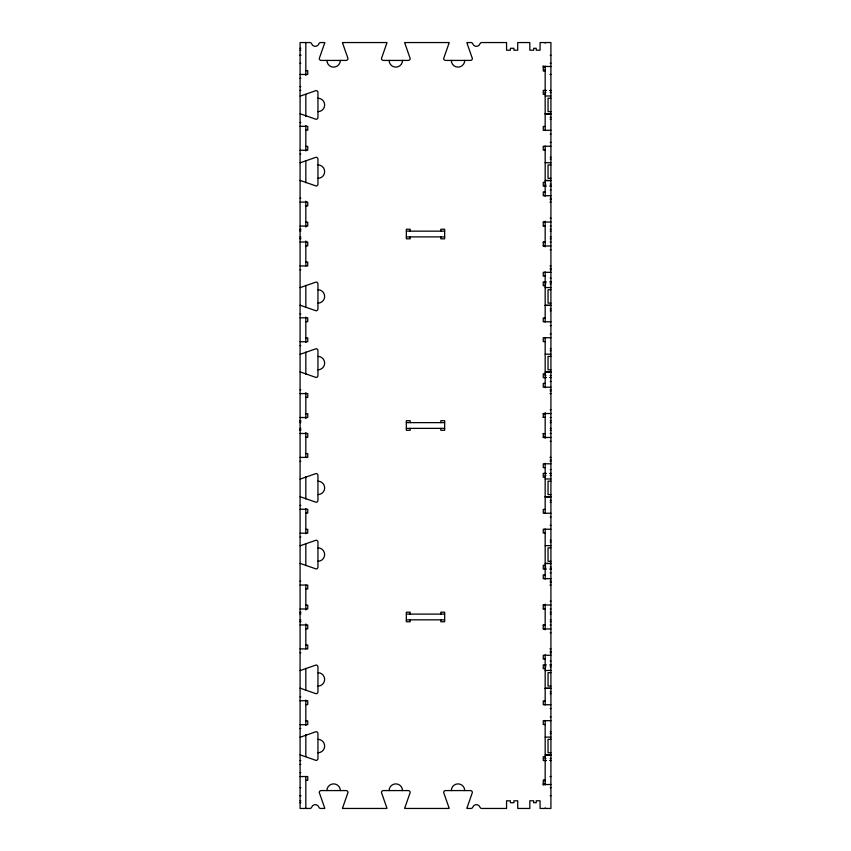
<?xml version="1.0" encoding="UTF-8"?>
<svg xmlns="http://www.w3.org/2000/svg" width="851" height="851" viewBox="0 0 851 851"><rect width="100%" height="100%" fill="white"/><g stroke="black" fill="none" stroke-linecap="round" stroke-linejoin="round"><path stroke-width="1.28" d="M300.084 48.294L300.797 48.294M300.084 50.209L300.797 50.209M300.084 55.081L300.797 55.081M300.084 55.315L300.797 55.315M550.193 55.315L550.916 55.315M300.084 63.293L300.797 63.293M550.193 63.293L550.916 63.293M543.257 66.484L550.916 66.484M543.257 67.123L545.172 67.123M545.172 70.314L543.257 70.314L543.257 65.931M305.828 70.633L307.743 70.633L307.743 74.462L300.084 74.462M545.172 70.633L543.257 71.112M549.959 74.462L550.916 74.462M300.084 78.292L300.797 78.292M300.084 86.589L300.797 86.589M300.084 90.419L300.797 90.419M546.129 90.419L543.257 90.419L543.257 94.248L545.172 94.248M549.959 90.419L550.916 90.419M545.172 90.589L545.885 90.589M550.193 90.589L550.916 90.589M545.172 92.504L545.885 92.504M550.193 92.504L550.916 92.504M545.172 95.982L550.916 95.982M550.916 98.248L548.044 98.248L548.044 111.651L550.916 111.651M545.172 113.843L550.916 113.843M545.172 113.917L550.916 113.917M550.193 117.395L550.916 117.395M550.193 119.31L550.916 119.31M300.084 122.491L300.797 122.491M300.084 126.32L307.743 126.32L307.743 130.15L305.828 130.15M545.172 126.48L543.257 126.48L543.257 130.309L550.916 130.309M550.193 134.139L550.916 134.139M550.193 142.436L550.916 142.436M550.916 146.266L543.257 146.266L543.257 150.095L545.172 150.095M305.828 146.425L307.743 146.425L307.743 150.255L300.084 150.255M300.084 154.084L300.797 154.084M550.193 157.265L550.916 157.265M550.193 159.18L550.916 159.18M545.172 162.732L550.916 162.732M550.916 164.924L548.044 164.924L548.044 178.327L550.916 178.327M545.172 182.327L543.257 182.327L543.257 186.156L546.129 186.156M545.172 184.071L545.885 184.071M550.193 184.071L550.916 184.071M545.172 185.986L545.885 185.986M550.193 185.986L550.916 185.986M549.959 186.156L550.916 186.156M550.193 189.986L550.916 189.986M545.172 191.9L543.257 191.9L543.257 195.73L550.916 195.73M300.084 198.283L300.797 198.283M550.193 198.283L550.916 198.283M550.193 199.559L550.916 199.559M300.084 202.112L307.743 202.112L307.743 205.942L305.828 205.942M549.959 202.112L550.916 202.112M550.193 218.228L550.916 218.228M550.916 222.058L543.257 222.058L543.257 226.047M305.828 222.217L307.743 222.217L307.743 226.047L300.084 226.047M543.257 222.217L545.172 222.217M543.257 225.887L545.172 225.887M550.193 226.047L550.916 226.047M300.084 229.238L300.797 229.238M550.193 229.238L550.916 229.238M300.084 229.876L300.797 229.876M300.084 231.153L300.797 231.153M406.352 231.153L444.647 231.153M550.193 231.153L550.916 231.153M300.084 236.897L300.797 236.897M406.352 236.897L444.647 236.897M550.193 236.897L550.916 236.897M300.084 238.174L300.797 238.174M300.084 238.812L300.797 238.812M550.193 238.812L550.916 238.812M300.084 242.003L307.743 242.003L307.743 245.833L305.828 245.833M550.193 242.003L550.916 242.003M543.257 242.163L545.172 242.163M543.257 245.833L545.172 245.833M550.916 245.992L543.257 245.992L543.257 242.003M550.193 249.822L550.916 249.822M305.828 262.108L307.743 262.108L307.743 265.938L300.084 265.938M549.959 265.938L550.916 265.938M550.193 268.49L550.916 268.49M300.084 269.767L300.797 269.767M550.193 269.767L550.916 269.767M550.916 272.32L543.257 272.32L543.257 276.149L545.172 276.149M550.193 278.064L550.916 278.064M546.129 281.894L543.257 281.894L543.257 285.723L545.172 285.723M549.959 281.894L550.916 281.894M545.172 282.064L545.885 282.064M550.193 282.064L550.916 282.064M545.172 283.979L545.885 283.979M550.193 283.979L550.916 283.979M545.172 287.542L550.916 287.542M550.916 289.723L548.044 289.723L548.044 303.126L550.916 303.126M545.172 305.318L550.916 305.318M545.172 305.392L550.916 305.392M550.193 308.87L550.916 308.87M550.193 310.785L550.916 310.785M300.084 313.966L300.797 313.966M300.084 317.795L307.743 317.795L307.743 321.625L305.828 321.625M545.172 317.955L543.257 317.955L543.257 321.784L550.916 321.784M550.193 325.614L550.916 325.614M550.193 333.911L550.916 333.911M550.916 337.741L543.257 337.741L543.257 341.57L545.172 341.57M305.828 337.9L307.743 337.9L307.743 341.73L300.084 341.73M300.084 345.559L300.797 345.559M550.193 348.74L550.916 348.74M550.193 350.655L550.916 350.655M545.172 354.207L550.916 354.133M550.916 356.399L548.044 356.399L548.044 369.802L550.916 369.802M545.172 373.802L543.257 373.802L543.257 377.631L546.129 377.631M545.172 375.546L545.885 375.546M550.193 375.546L550.916 375.546M545.172 377.461L545.885 377.461M550.193 377.461L550.916 377.461M549.959 377.631L550.916 377.631M550.193 381.461L550.916 381.461M545.172 383.375L543.257 383.375L543.257 387.205L550.916 387.205M300.084 389.758L300.797 389.758M550.193 389.758L550.916 389.758M550.193 391.035L550.916 391.035M300.084 393.587L307.743 393.587L307.743 397.417L305.828 397.417M549.959 393.587L550.916 393.587M550.193 409.703L550.916 409.703M550.916 413.533L543.257 413.533L543.257 417.522M305.828 413.692L307.743 413.692L307.743 417.522L300.084 417.522M543.257 413.692L545.172 413.692M543.257 417.362L545.172 417.362M550.193 417.522L550.916 417.522M300.084 420.713L300.797 420.713M550.193 420.713L550.916 420.713M300.084 421.351L300.797 421.351M300.084 422.628L300.797 422.628M406.352 422.628L444.647 422.628M550.193 422.628L550.916 422.628M300.084 428.372L300.797 428.372M406.352 428.372L444.647 428.372M550.193 428.372L550.916 428.372M300.084 429.649L300.797 429.649M300.084 430.287L300.797 430.287M550.193 430.287L550.916 430.287M300.084 433.478L307.743 433.478L307.743 437.308L305.828 437.308M550.193 433.478L550.916 433.478M543.257 433.638L545.172 433.638M543.257 437.308L545.172 437.308M550.916 437.467L543.257 437.467L543.257 433.478M550.193 441.297L550.916 441.297M305.828 453.583L307.743 453.583L307.743 457.412L300.084 457.412M549.959 457.412L550.916 457.412M550.193 459.965L550.916 459.965M300.084 461.242L300.797 461.242M550.193 461.242L550.916 461.242M550.916 463.795L543.257 463.795L543.257 467.625L545.172 467.625M550.193 469.539L550.916 469.539M546.129 473.369L543.257 473.369L543.257 477.198L545.172 477.198M549.959 473.369L550.916 473.369M545.172 473.539L545.885 473.539M550.193 473.539L550.916 473.539M545.172 475.454L545.885 475.454M550.193 475.454L550.916 475.454M545.172 479.017L550.916 478.932M550.916 481.198L548.044 481.198L548.044 494.601L550.916 494.601M545.172 496.793L550.916 496.793M545.172 496.867L550.916 496.867M550.193 500.345L550.916 500.345M550.193 502.26L550.916 502.26M300.084 505.441L300.797 505.441M300.084 509.27L307.743 509.27L307.743 513.1L305.828 513.1M545.172 509.43L543.257 509.43L543.257 513.259L550.916 513.259M550.193 517.089L550.916 517.089M550.193 525.386L550.916 525.386M550.916 529.216L543.257 529.216L543.257 533.045L545.172 533.045M305.828 529.375L307.743 529.375L307.743 533.205L300.084 533.205M300.084 537.034L300.797 537.034M550.193 540.215L550.916 540.215M550.193 542.13L550.916 542.13M545.172 545.682L550.916 545.608M550.916 547.874L548.044 547.874L548.044 561.277L550.916 561.277M545.172 565.277L543.257 565.277L543.257 569.106L546.129 569.106M545.172 567.021L545.885 567.021M550.193 567.021L550.916 567.021M545.172 568.936L545.885 568.936M550.193 568.936L550.916 568.936M549.959 569.106L550.916 569.106M550.193 572.936L550.916 572.936M545.172 574.851L543.257 574.851L543.257 578.68L550.916 578.68M300.084 581.233L300.797 581.233M550.193 581.233L550.916 581.233M550.193 582.51L550.916 582.51M300.084 585.062L307.743 585.062L307.743 588.892L305.828 588.892M549.959 585.062L550.916 585.062M550.193 601.178L550.916 601.178M550.916 605.008L543.257 605.008L543.257 608.997M305.828 605.167L307.743 605.167L307.743 608.997L300.084 608.997M543.257 605.167L545.172 605.167M543.257 608.837L545.172 608.837M550.193 608.997L550.916 608.997M300.084 612.188L300.797 612.188M550.193 612.188L550.916 612.188M300.084 612.826L300.797 612.826M300.084 614.103L300.797 614.103M406.352 614.103L444.647 614.103M550.193 614.103L550.916 614.103M300.084 619.847L300.797 619.847M406.352 619.847L444.647 619.847M550.193 619.847L550.916 619.847M300.084 621.124L300.797 621.124M300.084 621.762L300.797 621.762M550.193 621.762L550.916 621.762M300.084 624.953L307.743 624.953L307.743 628.783L305.828 628.783M550.193 624.953L550.916 624.953M543.257 625.113L545.172 625.113M543.257 628.783L545.172 628.783M550.916 628.942L543.257 628.942L543.257 624.953M550.193 632.772L550.916 632.772M305.828 645.058L307.743 645.058L307.743 648.887L300.084 648.887M549.959 648.887L550.916 648.887M550.193 651.44L550.916 651.44M300.084 652.717L300.797 652.717M550.193 652.717L550.916 652.717M550.916 655.27L543.257 655.27L543.257 659.1L545.172 659.1M550.193 661.014L550.916 661.014M546.129 664.844L543.257 664.844L543.257 668.673L545.172 668.673M549.959 664.844L550.916 664.844M545.172 665.014L545.885 665.014M550.193 665.014L550.916 665.014M545.172 666.929L545.885 666.929M550.193 666.929L550.916 666.929M545.172 670.492L550.916 670.407M550.916 672.673L548.044 672.673L548.044 686.076L550.916 686.076M545.172 688.268L550.916 688.268M545.172 688.342L550.916 688.342M550.193 691.82L550.916 691.82M550.193 693.735L550.916 693.735M300.084 696.916L300.797 696.916M300.084 700.745L307.743 700.745L307.743 704.575L305.828 704.575M545.172 700.905L543.257 700.905L543.257 704.734L550.916 704.734M550.193 708.564L550.916 708.564M550.193 716.861L550.916 716.861M550.916 720.691L543.257 720.691L543.257 724.52L545.172 724.52M305.828 720.85L307.743 720.85L307.743 724.68L300.084 724.68M300.084 728.509L300.797 728.509M550.193 731.69L550.916 731.69M550.193 733.605L550.916 733.605M545.172 737.157L550.916 737.083M550.916 739.349L548.044 739.349L548.044 752.752L550.916 752.752M545.172 756.752L543.257 756.752L543.257 760.581L546.129 760.581M545.172 758.496L545.885 758.496M550.193 758.496L550.916 758.496M545.172 760.411L545.885 760.411M550.193 760.411L550.916 760.411M300.084 760.581L300.797 760.581M549.959 760.581L550.916 760.581M300.084 764.411L300.797 764.411M300.084 772.708L300.797 772.708M300.084 776.538L307.743 776.538L307.743 780.367L305.828 780.367M549.959 776.538L550.916 776.538M545.172 780.367L543.257 779.888M545.172 780.686L543.257 780.686L543.257 785.069M543.257 783.877L545.172 783.877M543.257 784.516L550.916 784.516M300.084 787.707L300.797 787.707M550.193 787.707L550.916 787.707M300.084 795.685L300.797 795.685M550.193 795.685L550.916 795.685M300.084 795.919L300.797 795.919M300.084 800.791L300.797 800.791M300.084 802.706L300.797 802.706M545.172 42.55L545.172 43.114M545.172 66.006L545.172 130.554M545.172 146.032L545.172 196.209M545.172 221.196L545.172 246.854M545.172 271.841L545.172 322.029M545.172 337.507L545.172 387.684M545.172 412.671L545.172 438.329M545.172 463.316L545.172 513.504M545.172 528.982L545.172 579.159M545.172 604.146L545.172 629.804M545.172 654.791L545.172 704.979M545.172 720.446L545.172 784.994M545.172 807.886L545.172 808.45M440.818 231.153L440.818 229.238L444.647 229.238L444.647 238.812L440.818 238.812L440.818 236.897M440.818 422.628L440.818 420.713L444.647 420.713L444.647 430.287L440.818 430.287L440.818 428.372M440.818 614.103L440.818 612.188L444.647 612.188L444.647 621.762L440.818 621.762L440.818 619.847M410.182 231.153L410.182 229.238L406.352 229.238L406.352 238.812L410.182 238.812L410.182 236.897M410.182 422.628L410.182 420.713L406.352 420.713L406.352 430.287L410.182 430.287L410.182 428.372M410.182 614.103L410.182 612.188L406.352 612.188L406.352 621.762L410.182 621.762L410.182 619.847M305.828 42.55L305.828 75.42M305.828 94.429L305.828 116.481M305.828 125.608L305.828 150.978M305.828 160.584L305.828 182.688M305.828 201.155L305.828 227.047M305.828 241.003L305.828 265.938M305.828 285.362L305.828 307.466M305.828 317.083L305.828 342.453M305.828 352.059L305.828 374.163M305.828 392.63L305.828 418.522M305.828 432.478L305.828 457.412M305.828 476.837L305.828 498.941M305.828 508.547L305.828 533.917M305.828 543.534L305.828 565.638M305.828 585.062L305.828 609.997M305.828 623.953L305.828 648.887M305.828 668.312L305.828 690.416M305.828 700.022L305.828 725.392M305.828 734.519L305.828 756.571M305.828 776.538L305.828 808.45M300.084 180.508A1.915 1.915 0 0 1 300.626 180.593L316.04 185.986A1.915 1.915 0 0 0 317.955 184.071L317.955 159.18A1.915 1.915 0 0 0 316.04 157.265L300.626 162.658A1.915 1.915 0 0 1 300.084 162.732M317.955 164.924A6.702 6.702 0 0 1 324.656 171.625A6.702 6.702 0 0 1 317.955 178.327M300.084 113.843A1.915 1.915 0 0 1 300.626 113.917L316.04 119.31A1.915 1.915 0 0 0 317.955 117.395L317.955 92.504A1.915 1.915 0 0 0 316.04 90.589L300.626 95.982A1.915 1.915 0 0 1 300.084 96.067M317.955 98.248A6.702 6.702 0 0 1 324.656 104.95A6.702 6.702 0 0 1 317.955 111.651M300.084 371.983A1.915 1.915 0 0 1 300.626 372.068L316.04 377.461A1.915 1.915 0 0 0 317.955 375.546L317.955 350.655A1.915 1.915 0 0 0 316.04 348.74L300.626 354.133A1.915 1.915 0 0 1 300.084 354.207M317.955 356.399A6.702 6.702 0 0 1 324.656 363.1A6.702 6.702 0 0 1 317.955 369.802M300.084 305.318A1.915 1.915 0 0 1 300.626 305.392L316.04 310.785A1.915 1.915 0 0 0 317.955 308.87L317.955 283.979A1.915 1.915 0 0 0 316.04 282.064L300.626 287.457A1.915 1.915 0 0 1 300.084 287.542M317.955 289.723A6.702 6.702 0 0 1 324.656 296.425A6.702 6.702 0 0 1 317.955 303.126M300.084 563.458A1.915 1.915 0 0 1 300.626 563.543L316.04 568.936A1.915 1.915 0 0 0 317.955 567.021L317.955 542.13A1.915 1.915 0 0 0 316.04 540.215L300.626 545.608A1.915 1.915 0 0 1 300.084 545.682M317.955 547.874A6.702 6.702 0 0 1 324.656 554.575A6.702 6.702 0 0 1 317.955 561.277M300.084 496.793A1.915 1.915 0 0 1 300.626 496.867L316.04 502.26A1.915 1.915 0 0 0 317.955 500.345L317.955 475.454A1.915 1.915 0 0 0 316.04 473.539L300.626 478.932A1.915 1.915 0 0 1 300.084 479.017M317.955 481.198A6.702 6.702 0 0 1 324.656 487.9A6.702 6.702 0 0 1 317.955 494.601M300.084 754.933A1.915 1.915 0 0 1 300.626 755.018L316.04 760.411A1.915 1.915 0 0 0 317.955 758.496L317.955 733.605A1.915 1.915 0 0 0 316.04 731.69L300.626 737.083A1.915 1.915 0 0 1 300.084 737.157M317.955 739.349A6.702 6.702 0 0 1 324.656 746.05A6.702 6.702 0 0 1 317.955 752.752M300.084 688.268A1.915 1.915 0 0 1 300.626 688.342L316.04 693.735A1.915 1.915 0 0 0 317.955 691.82L317.955 666.929A1.915 1.915 0 0 0 316.04 665.014L300.626 670.407A1.915 1.915 0 0 1 300.084 670.492M317.955 672.673A6.702 6.702 0 0 1 324.656 679.375A6.702 6.702 0 0 1 317.955 686.076M451.317 790.579A6.702 6.702 0 0 1 458.019 783.877A6.702 6.702 0 0 1 464.72 790.579M389.12 790.579A6.702 6.702 0 0 1 395.821 783.877A6.702 6.702 0 0 1 402.523 790.579M326.922 790.579A6.702 6.702 0 0 1 333.624 783.877A6.702 6.702 0 0 1 340.326 790.579M464.72 60.421A6.702 6.702 0 0 1 458.019 67.123A6.702 6.702 0 0 1 451.317 60.421M402.523 60.421A6.702 6.702 0 0 1 395.821 67.123A6.702 6.702 0 0 1 389.12 60.421M340.326 60.421A6.702 6.702 0 0 1 333.624 67.123A6.702 6.702 0 0 1 326.922 60.421M324.656 43.093L319.263 58.506A1.915 1.915 0 0 0 321.178 60.421L346.07 60.421A1.915 1.915 0 0 0 347.985 58.506L342.591 43.093A1.915 1.915 0 0 1 342.506 42.55L386.928 42.55A1.915 1.915 0 0 1 386.854 43.093L381.461 58.506A1.915 1.915 0 0 0 383.375 60.421L408.267 60.421A1.915 1.915 0 0 0 410.182 58.506L404.789 43.093A1.915 1.915 0 0 1 404.704 42.55L449.126 42.55A1.915 1.915 0 0 1 449.051 43.093L443.658 58.506A1.915 1.915 0 0 0 445.573 60.421L470.465 60.421A1.915 1.915 0 0 0 472.379 58.506L466.986 43.093A1.915 1.915 0 0 1 466.901 42.55L470.943 42.55A1.915 1.915 0 0 1 472.752 43.827A3.829 3.829 0 0 0 479.975 43.827A1.915 1.915 0 0 1 481.772 42.55L506.558 42.55L506.558 50.209L510.387 50.209L510.387 48.294L513.898 48.294L513.898 50.209L517.727 50.209L517.727 42.55L529.822 42.55L529.822 50.209L533.651 50.209L533.651 48.294L536.236 48.294L536.236 50.209L540.066 50.209L540.066 42.55L550.916 42.55L550.916 808.45L540.066 808.45L540.066 800.791L536.236 800.791L536.236 802.706L533.651 802.706L533.651 800.791L529.822 800.791L529.822 808.45L517.727 808.45L517.727 800.791L513.898 800.791L513.898 802.706L510.387 802.706L510.387 800.791L506.558 800.791L506.558 808.45L481.772 808.45A1.915 1.915 0 0 1 479.975 807.173A3.829 3.829 0 0 0 472.752 807.173A1.915 1.915 0 0 1 470.943 808.45L466.901 808.45A1.915 1.915 0 0 1 466.986 807.907L472.379 792.494A1.915 1.915 0 0 0 470.465 790.579L445.573 790.579A1.915 1.915 0 0 0 443.658 792.494L449.051 807.907A1.915 1.915 0 0 1 449.126 808.45L404.704 808.45A1.915 1.915 0 0 1 404.789 807.907L410.182 792.494A1.915 1.915 0 0 0 408.267 790.579L383.375 790.579A1.915 1.915 0 0 0 381.461 792.494L386.854 807.907A1.915 1.915 0 0 1 386.928 808.45L342.506 808.45A1.915 1.915 0 0 1 342.591 807.907L347.985 792.494A1.915 1.915 0 0 0 346.07 790.579L321.178 790.579A1.915 1.915 0 0 0 319.263 792.494L324.656 807.907A1.915 1.915 0 0 1 324.731 808.45L320.699 808.45A1.915 1.915 0 0 1 318.891 807.173A3.829 3.829 0 0 0 311.668 807.173A1.915 1.915 0 0 1 309.87 808.45L300.084 808.45L300.084 42.55L309.87 42.55A1.915 1.915 0 0 1 311.668 43.827A3.829 3.829 0 0 0 318.891 43.827A1.915 1.915 0 0 1 320.699 42.55L324.731 42.55A1.915 1.915 0 0 1 324.656 43.093M550.916 180.508L545.172 180.508L550.916 180.593M550.916 371.983L545.172 371.983L550.916 372.068M550.916 563.458L545.172 563.458L550.916 563.543M550.916 754.933L545.172 754.933L550.916 755.018"/></g></svg>
